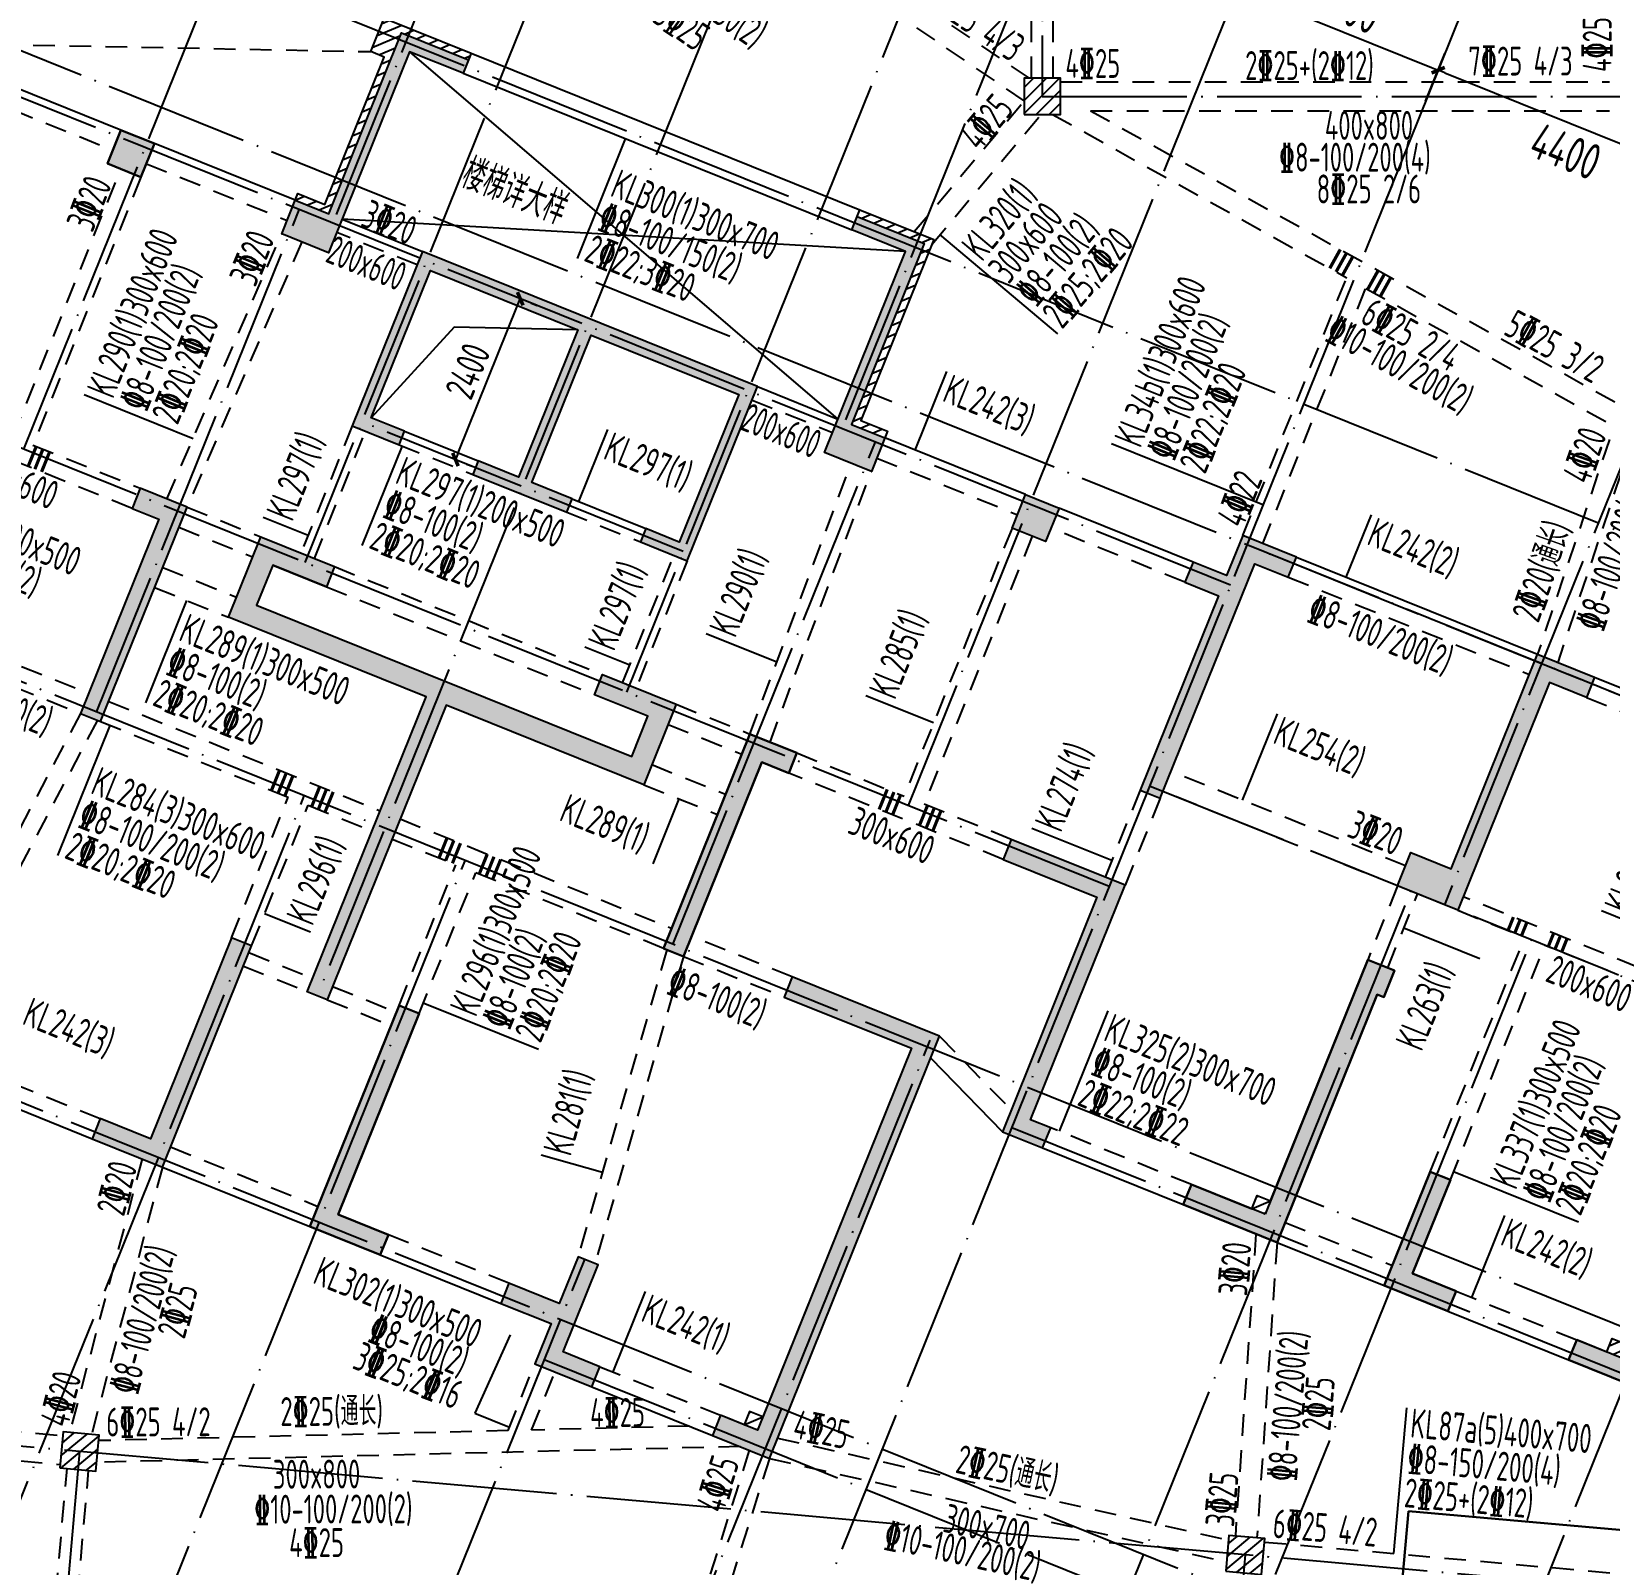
# Model space of a CAD drawing. Header units: millimetres. Extents: x 64473 to 386235, y 427387 to 703525.
# Drawn here: x 243056 to 264896, y 507170 to 528392 of the extents above; entities that cross this region are included whole.
import ezdxf

# ---------------------------------------------------------------- set-up
doc = ezdxf.new("R2010")
doc.units = ezdxf.units.MM
doc.header["$LTSCALE"] = 100
doc.header["$PDMODE"] = 35
doc.header["$PDSIZE"] = 200
doc.linetypes.add('3', pattern=[5, 3, -2])
doc.linetypes.add('DOTE', pattern=[2.42, 2, -0.2, 0.02, -0.2])
for name, color, linetype in [('B-DIM', 1, 'Continuous'), ('B-开洞', 7, 'Continuous'), ('COLU', 7, 'Continuous'), ('colu-1层', 6, 'Continuous'), ('colu-主楼', 7, 'Continuous'), ('h后浇带(新)', 1, 'Continuous'), ('h填实-1层', 254, 'Continuous'), ('h斜线-1层', 7, 'Continuous'), ('h斜线-柱', 7, 'Continuous'), ('L-AXIS', 3, 'Continuous'), ('L-dote', 253, 'DOTE'), ('L-箍筋', 1, 'Continuous'), ('wall-主楼', 2, 'Continuous'), ('垂直标注', 31, 'Continuous'), ('垂直钢筋', 27, 'Continuous'), ('梁', 4, 'Continuous'), ('梁虚线', 4, '3'), ('水平标注', 2, 'Continuous'), ('水平钢筋', 30, 'Continuous')]:
    doc.layers.add(name, color=color, linetype=linetype)
doc.styles.get("Standard").update_dxf_attribs({"font": 'tssdeng.shx', "width": 0.7, "bigfont": 'tssdchn.shx'})
doc.styles.add('TSSD_Dimension', font='Tssdeng.shx', dxfattribs={"width": 0.7, "bigfont": 'tssdchn.shx'})
doc.dimstyles.new('TSSD_100_100$0', dxfattribs={"dimtxt": 300, "dimasz": 100, "dimexe": 250, "dimexo": 250, "dimgap": 100, "dimtad": 1, "dimdec": 0, "dimzin": 0, "dimdsep": 46, "dimtxsty": 'TSSD_Dimension', "dimblk": '_tsdbk', "dimblk1": '_tsdbk', "dimblk2": '_tsdbk', "dimsah": 1, "dimcen": 0, "dimclrt": 7, "dimadec": 0, "dimazin": 0, "dimtfac": 1, "dimtdec": 0, "dimtix": 1, "dimtmove": 2, "dimatfit": 3, "dimldrblk": '_tsdbk', "dimfxl": 1, "dimtolj": 1, "dimtzin": 0, "dimarcsym": 0})
pattern_1 = [(39.931646, (-467527.32, -323147.44), (-81.517904, 97.384965), [])]
pattern_2 = [(23.04538, (-111304.37, 109875.01), (-49.71543, 116.864777), [])]

# ---------------------------------------------------------------- blocks, each defined once
blk = doc.blocks.new('_tsdbk')
blk.add_line((-1, 0), (0, 0))
at = {"const_width": 0.5}
blk.add_lwpolyline([(-0.7, -0.7), (0.7, 0.7)], dxfattribs=at)
blk = doc.blocks.new('*D6')
at = {"layer": 'B-DIM', "color": 0, "lineweight": -2}
for p, q in [((249973, 524631), (250052, 524599)), ((248960, 522559), (249782, 524600)), ((249076, 522405), (249154, 522373))]:
    blk.add_line(p, q, dxfattribs=at)
at = {"layer": 'Defpoints', "color": 0}
for p in [(249742, 524724), (249820, 524693), (248844, 522498)]:
    blk.add_point(p, dxfattribs=at)
at = {"layer": 'B-DIM', "color": 0, "lineweight": -2, "xscale": 100, "yscale": 100, "zscale": 100}
for p, rotation in [((249820, 524693), 68.04537995746223), ((248923, 522467), 248.0453799574622)]:
    blk.add_blockref('_tsdbk', p, dxfattribs=dict(at, rotation=rotation))
at = {"layer": 'B-DIM', "color": 7, "insert": (249093, 523692), "char_height": 400, "attachment_point": 5, "rotation": 68.0454, "style": 'TSSD_Dimension'}
blk.add_mtext('\\A1;2400', dxfattribs=at)
blk = doc.blocks.new('*D183')
at = {"layer": 'Defpoints', "color": 0}
for p in [(256879, 529362), (259743, 528979), (259476, 528315)]:
    blk.add_point(p, dxfattribs=at)
at = {"layer": 'L-AXIS', "color": 0, "lineweight": -2}
for p, q in [((256972, 529594), (257240, 530258)), ((257239, 529989), (259651, 529016)), ((259569, 528547), (259837, 529211))]:
    blk.add_line(p, q, dxfattribs=at)
at = {"layer": 'L-AXIS', "color": 0, "lineweight": -2, "xscale": 100, "yscale": 100, "zscale": 100}
for p, rotation in [((257146, 530026), 158.0453799635222), ((259743, 528979), 338.0453799635221)]:
    blk.add_blockref('_tsdbk', p, dxfattribs=dict(at, rotation=rotation))
at = {"layer": 'L-AXIS', "color": 7, "insert": (259210, 529572), "char_height": 500, "attachment_point": 5, "rotation": 338.0454, "style": 'TSSD_Dimension'}
blk.add_mtext('\\A1;2800', dxfattribs=at)
blk = doc.blocks.new('*D191')
at = {"layer": 'Defpoints', "color": 0}
for p in [(262258, 527194), (266607, 526212), (266339, 525549)]:
    blk.add_point(p, dxfattribs=at)
at = {"layer": 'L-AXIS', "color": 0, "lineweight": -2}
for p, q in [((262352, 527426), (262619, 528089)), ((262619, 527820), (266514, 526250)), ((266433, 525780), (266700, 526444))]:
    blk.add_line(p, q, dxfattribs=at)
at = {"layer": 'L-AXIS', "color": 0, "lineweight": -2, "xscale": 100, "yscale": 100, "zscale": 100}
for p, rotation in [((262526, 527857), 158.0453799635222), ((266607, 526212), 338.0453799635221)]:
    blk.add_blockref('_tsdbk', p, dxfattribs=dict(at, rotation=rotation))
at = {"layer": 'L-AXIS', "color": 7, "insert": (264292, 526733), "char_height": 500, "attachment_point": 5, "rotation": 338.0454, "style": 'TSSD_Dimension'}
blk.add_mtext('\\A1;4400', dxfattribs=at)
blk = doc.blocks.new('*D192')
at = {"layer": 'Defpoints', "color": 0}
for p in [(259476, 528315), (262526, 527857), (262258, 527194)]:
    blk.add_point(p, dxfattribs=at)
at = {"layer": 'L-AXIS', "color": 0, "lineweight": -2}
for p, q in [((259569, 528547), (259837, 529211)), ((259836, 528942), (262433, 527895)), ((262352, 527426), (262619, 528089))]:
    blk.add_line(p, q, dxfattribs=at)
at = {"layer": 'L-AXIS', "color": 0, "lineweight": -2, "xscale": 100, "yscale": 100, "zscale": 100}
for p, rotation in [((259743, 528979), 158.0453799635222), ((262526, 527857), 338.0453799635221)]:
    blk.add_blockref('_tsdbk', p, dxfattribs=dict(at, rotation=rotation))
at = {"layer": 'L-AXIS', "color": 7, "insert": (261265, 528743), "char_height": 500, "attachment_point": 5, "rotation": 338.0454, "style": 'TSSD_Dimension'}
blk.add_mtext('\\A1;3000', dxfattribs=at)
blk = doc.blocks.new('1')
at = {"layer": 'h后浇带(新)', "color": 6, "lineweight": 30}
for p, q in [((634068, 527003), (630771, 524573)), ((630771, 524573), (641330, 510244))]:
    blk.add_line(p, q, dxfattribs=at)
blk = doc.blocks.new('后浇带现场')
at = {"color": 1, "lineweight": 30, "rotation": 318.5460777723208}
blk.add_blockref('1', (-77006, 620463), dxfattribs=at)

msp = doc.modelspace()

# ---------------------------------------------------------------- hatches: boundary and pattern name
at = {"layer": 'h填实-1层'}
for points in [[(249030.8, 527813.9), (248288.8, 528113), (247167.2, 525330.5), (246518, 525592.2), (246704.9, 526056), (247168.7, 525869.1), (248178.1, 528373.2), (249105.6, 527999.4)], [(244293.5, 527028.1), (244757.2, 526841.1), (244570.3, 526377.4), (244106.5, 526564.3)], [(254485, 525830.9), (255412.5, 525457), (254403, 522952.8), (254866.8, 522765.9), (254679.8, 522302.2), (254030.6, 522563.9), (255152.2, 525346.3), (254410.2, 525645.4)], [(249981.3, 522147.6), (250803.8, 524188.1), (252844.3, 523365.6), (252021.8, 521325.1), (251558, 521512), (251483.2, 521326.5), (252132.5, 521064.8), (253104.5, 523476.3), (248467.1, 525345.6), (247495.1, 522934.2), (248144.3, 522672.5), (248219.1, 522858), (247755.3, 523044.9), (248577.9, 525085.4), (250618.3, 524262.8), (249795.8, 522222.4), (249239.2, 522446.7), (249164.5, 522261.2), (250463.1, 521737.8), (250537.9, 521923.3)], [(244446.5, 521791.1), (244817.6, 521641.5), (243733.4, 518951.8), (244011.6, 518839.6), (245208, 521807.6), (244558.6, 522069.3)], [(256814.5, 521980.8), (257278.2, 521793.9), (257091.3, 521330.1), (256627.5, 521517.1)], [(247248.5, 520985), (247136.3, 520706.8), (246394.3, 521005.9), (246170, 520449.4), (251363.9, 518355.7), (251588.2, 518912.2), (250846.2, 519211.3), (250958.4, 519489.5), (251978.6, 519078.3), (251530, 517965.3), (248793.9, 519068.2), (247148.9, 514987.3), (246870.6, 515099.5), (248515.6, 519180.4), (245779.6, 520283.3), (246228.2, 521396.3)], [(259987.3, 521025.2), (260451, 520838.3), (260563.2, 521116.6), (259821.2, 521415.7), (259596.9, 520859.2), (259133.2, 521046.1), (259021, 520767.9), (259484.7, 520580.9), (258400.5, 517891.2), (258678.8, 517779.1)], [(264578.3, 519174.6), (264068.2, 519380.2), (262797.1, 516226.8), (261962.3, 516563.3), (262149.3, 517027), (262705.7, 516802.7), (263902.1, 519770.6), (264690.5, 519452.8)], [(252080.7, 515586.9), (253164.9, 518276.6), (253536, 518127), (253648.2, 518405.3), (252998.8, 518667), (251802.4, 515699.1)], [(257162.4, 513215), (256884.2, 513327.2), (258192.7, 516573.4), (256616, 517208.9), (256503.8, 516930.7), (257802.3, 516407.3), (256493.8, 513161.1), (257050.3, 512936.8)], [(245823.4, 515845.1), (244701.8, 513062.6), (244006.2, 513343), (243894, 513064.8), (244867.9, 512672.2), (246101.7, 515732.9)], [(260130.4, 512018.6), (259110.1, 512429.9), (258998, 512151.6), (260296.4, 511628.2), (261679.8, 515059.9), (261772.5, 515022.5), (261922.1, 515393.5), (261551.1, 515543)], [(252480.8, 508956.5), (253269.1, 508638.7), (255624.5, 514481.8), (253584.1, 515304.4), (253471.9, 515026.1), (255234.1, 514315.8), (253103, 509029.1), (252592.9, 509234.8)], [(248142.1, 514910.4), (246908.3, 511849.7), (247882.2, 511457.1), (247994.4, 511735.4), (247298.7, 512015.8), (248420.4, 514798.2)], [(266466.7, 513561.5), (265046, 510037.1), (264443.1, 510280.1), (264331, 510001.9), (265212.1, 509646.7), (266745, 513449.4)], [(262416, 512606.7), (261780.4, 511030), (262661.5, 510674.8), (262773.7, 510953.1), (262170.8, 511196.1), (262694.2, 512494.6)], [(249663.8, 511062.4), (249551.7, 510784.2), (250247.3, 510503.8), (250023.1, 509947.7), (250811.5, 509629.9), (250923.6, 509908.1), (250413.5, 510113.8), (250899.4, 511319.1), (250621.1, 511431.2), (250359.4, 510782)]]:
    msp.add_hatch(color=256, dxfattribs=at).paths.add_polyline_path(points)
at = {"layer": 'h斜线-1层'}
h = msp.add_hatch(dxfattribs=at)
h.set_pattern_fill('ANSI31', color=256, scale=40, angle=-21.95462, style=0)
h.set_pattern_definition(pattern_2)
h.paths.add_polyline_path([(248178.1, 528373.2), (249105.6, 527999.4), (249143, 528092.1), (247937.3, 528578.2), (247750.3, 528114.4), (247935.8, 528039.6), (247113.3, 525999.2), (246742.3, 526148.7), (246704.9, 526056), (247168.7, 525869.1)])
h = msp.add_hatch(dxfattribs=at)
h.set_pattern_fill('ANSI31', color=256, scale=40, angle=-21.95462, style=0)
h.set_pattern_definition(pattern_2)
h.paths.add_polyline_path([(255542.6, 525512.4), (254522.4, 525923.7), (254485, 525830.9), (255412.5, 525457), (254403, 522952.8), (254866.8, 522765.9), (254904.1, 522858.7), (254533.1, 523008.2)])
h = msp.add_hatch(dxfattribs=at)
h.set_pattern_fill('ANSI31', color=256, scale=40, angle=-21.95462, style=0)
h.set_pattern_definition(pattern_2)
h.paths.add_polyline_path([(260205.1, 512204.1), (260019.6, 512278.9), (259944.9, 512093.4), (260130.4, 512018.6)])
h = msp.add_hatch(dxfattribs=at)
h.set_pattern_fill('ANSI31', color=256, scale=40, angle=-21.95462, style=0)
h.set_pattern_definition(pattern_2)
h.paths.add_polyline_path([(265120.8, 510222.6), (264935.3, 510297.4), (264860.5, 510111.9), (265046, 510037.1)])
h = msp.add_hatch(dxfattribs=at)
h.set_pattern_fill('ANSI31', color=256, scale=40, angle=-21.95462, style=0)
h.set_pattern_definition(pattern_2)
h.paths.add_polyline_path([(253177.8, 509214.6), (252992.3, 509289.4), (252917.6, 509103.9), (253103, 509029.1)])
at = {"layer": 'h斜线-柱'}
h = msp.add_hatch(dxfattribs=at)
h.set_pattern_fill('ANSI31', color=256, scale=40, style=0)
h.set_pattern_definition([(45, (-467527.32, -323147.44), (-89.802561, 89.802561), [])])
h.paths.add_polyline_path([(256796.5, 527244.7), (257296.5, 527244.7), (257296.5, 527744.7), (256796.5, 527744.7)])
h = msp.add_hatch(dxfattribs=at)
h.set_pattern_fill('ANSI31', color=256, scale=40, angle=-5.06835, style=0)
h.set_pattern_definition(pattern_1)
h.paths.add_polyline_path([(243447.7, 508506.3), (243945.7, 508462.1), (243989.9, 508960.2), (243491.9, 509004.3)])
h = msp.add_hatch(dxfattribs=at)
h.set_pattern_fill('ANSI31', color=256, scale=40, angle=-5.06835, style=0)
h.set_pattern_definition(pattern_1)
h.paths.add_polyline_path([(259584.4, 507075.1), (260082.4, 507031), (260126.6, 507529), (259628.5, 507573.2)])

# ---------------------------------------------------------------- linework, layer by layer
at = {"layer": 'B-开洞'}
for p, q in [((248288.8, 528113, 0), (254217.5, 523027.6)), ((255152.2, 525346.3, 0), (247354.2, 525794.3))]:
    msp.add_line(p, q, dxfattribs=at)
msp.add_lwpolyline([(250618.3, 524262.8), (248907.3, 524300), (247755.3, 523044.9)], dxfattribs=at)
at = {"layer": 'COLU'}
for points in [[(256796.5, 527244.7), (257296.5, 527244.7), (257296.5, 527744.7), (256796.5, 527744.7)], [(243447.7, 508506.3), (243945.7, 508462.1), (243989.9, 508960.2), (243491.9, 509004.3)], [(259584.4, 507075.1), (260082.4, 507031), (260126.6, 507529), (259628.5, 507573.2)]]:
    msp.add_lwpolyline(points, close=True, dxfattribs=at)
at = {"layer": 'colu-1层'}
for points in [[(249030.8, 527813.9), (248288.8, 528113), (247167.2, 525330.5), (246518, 525592.2), (246704.9, 526056), (247168.7, 525869.1), (248178.1, 528373.2), (249105.6, 527999.4)], [(244293.5, 527028.1), (244757.2, 526841.1), (244570.3, 526377.4), (244106.5, 526564.3)], [(254485, 525830.9), (255412.5, 525457), (254403, 522952.8), (254866.8, 522765.9), (254679.8, 522302.2), (254030.6, 522563.9), (255152.2, 525346.3), (254410.2, 525645.4)], [(249981.3, 522147.6), (250803.8, 524188.1), (252844.3, 523365.6), (252021.8, 521325.1), (251558, 521512), (251483.2, 521326.5), (252132.5, 521064.8), (253104.5, 523476.3), (248467.1, 525345.6), (247495.1, 522934.2), (248144.3, 522672.5), (248219.1, 522858), (247755.3, 523044.9), (248577.9, 525085.4), (250618.3, 524262.8), (249795.8, 522222.4), (249239.2, 522446.7), (249164.5, 522261.2), (250463.1, 521737.8), (250537.9, 521923.3)], [(244446.5, 521791.1), (244817.6, 521641.5), (243733.4, 518951.8), (244011.6, 518839.6), (245208, 521807.6), (244558.6, 522069.3)], [(256814.5, 521980.8), (257278.2, 521793.9), (257091.3, 521330.1), (256627.5, 521517.1)], [(247248.5, 520985), (247136.3, 520706.8), (246394.3, 521005.9), (246170, 520449.4), (251363.9, 518355.7), (251588.2, 518912.2), (250846.2, 519211.3), (250958.4, 519489.5), (251978.6, 519078.3), (251530, 517965.3), (248793.9, 519068.2), (247148.9, 514987.3), (246870.6, 515099.5), (248515.6, 519180.4), (245779.6, 520283.3), (246228.2, 521396.3)], [(259987.3, 521025.2), (260451, 520838.3), (260563.2, 521116.6), (259821.2, 521415.7), (259596.9, 520859.2), (259133.2, 521046.1), (259021, 520767.9), (259484.7, 520580.9), (258400.5, 517891.2), (258678.8, 517779.1)], [(264578.3, 519174.6), (264068.2, 519380.2), (262797.1, 516226.8), (261962.3, 516563.3), (262149.3, 517027), (262705.7, 516802.7), (263902.1, 519770.6), (264690.5, 519452.8)], [(252080.7, 515586.9), (253164.9, 518276.6), (253536, 518127), (253648.2, 518405.3), (252998.8, 518667), (251802.4, 515699.1)], [(257162.4, 513215), (256884.2, 513327.2), (258192.7, 516573.4), (256616, 517208.9), (256503.8, 516930.7), (257802.3, 516407.3), (256493.8, 513161.1), (257050.3, 512936.8)], [(245823.4, 515845.1), (244701.8, 513062.6), (244006.2, 513343), (243894, 513064.8), (244867.9, 512672.2), (246101.7, 515732.9)], [(260130.4, 512018.6), (259110.1, 512429.9), (258998, 512151.6), (260296.4, 511628.2), (261679.8, 515059.9), (261772.5, 515022.5), (261922.1, 515393.5), (261551.1, 515543)], [(252480.8, 508956.5), (253269.1, 508638.7), (255624.5, 514481.8), (253584.1, 515304.4), (253471.9, 515026.1), (255234.1, 514315.8), (253103, 509029.1), (252592.9, 509234.8)], [(248142.1, 514910.4), (246908.3, 511849.7), (247882.2, 511457.1), (247994.4, 511735.4), (247298.7, 512015.8), (248420.4, 514798.2)], [(266466.7, 513561.5), (265046, 510037.1), (264443.1, 510280.1), (264331, 510001.9), (265212.1, 509646.7), (266745, 513449.4)], [(262416, 512606.7), (261780.4, 511030), (262661.5, 510674.8), (262773.7, 510953.1), (262170.8, 511196.1), (262694.2, 512494.6)], [(249663.8, 511062.4), (249551.7, 510784.2), (250247.3, 510503.8), (250023.1, 509947.7), (250811.5, 509629.9), (250923.6, 509908.1), (250413.5, 510113.8), (250899.4, 511319.1), (250621.1, 511431.2), (250359.4, 510782)]]:
    msp.add_lwpolyline(points, close=True, dxfattribs=at)
at = {"layer": 'colu-主楼'}
for points in [[(244757.2, 526841.1), (244293.5, 527028.1), (244106.5, 526564.3), (244570.3, 526377.4)], [(256814.5, 521980.8), (257278.2, 521793.8), (257091.3, 521330.1), (256627.5, 521517)]]:
    msp.add_lwpolyline(points, close=True, dxfattribs=at)
at = {"layer": 'L-AXIS'}
for p, q in [((260076.2, 529804.8), (259475.7, 528315.3)), ((262858.6, 528683.2), (262258.2, 527193.6))]:
    msp.add_line(p, q, dxfattribs=at)
at = {"layer": 'L-dote', "ltscale": 10}
for p, q in [((257046.5, 649336), (257046.5, 527494.7)), ((273734.4, 517963.6), (232142.3, 534729.5)), ((247233, 533250.4), (242944.7, 522612.1)), ((259652.3, 520729), (231132.9, 532225.3)), ((249829.9, 532203.5), (247224, 525738.9)), ((251128.4, 531680.1), (246840.1, 521041.8)), ((253354.4, 530782.8), (247084.5, 515228.9)), ((255580.3, 529885.5), (251292, 519247.2)), ((272920.3, 516027.5), (239750.3, 529398.5)), ((256878.8, 529362.1), (254272.9, 522897.5)), ((259475.7, 528315.3), (255187.4, 517677)), ((257969.8, 516555.4), (229450.5, 528051.7)), ((257046.5, 527494.7), (267497.7, 527494.7)), ((262258.2, 527193.6), (252275.4, 502428.8)), ((243956.2, 518969.8), (246760.3, 525925.9)), ((266339.1, 525548.6), (262611.6, 516301.6)), ((252077.1, 521195), (247625.2, 522989.5)), ((251932.6, 515754.4), (254736.6, 522710.6)), ((266739.9, 518518.9), (259876.6, 521285.5)), ((269920.9, 508503.3), (240431.8, 520390.5)), ((271603.3, 512676.9), (258530.7, 517946.6)), ((242258.6, 506466.6), (246831.4, 517810.7)), ((244484.5, 505569.4), (249057.4, 516913.5)), ((255892.5, 500970.7), (262147.8, 516488.5)), ((260808.2, 498989.2), (267624.3, 515898.2)), ((257562, 500297.8), (263817.3, 515815.5)), ((250884.1, 502989.6), (255494.4, 514426.5)), ((267902, 503494.9), (241473.6, 514148.3)), ((269696.6, 507946.8), (256623.9, 513216.4)), ((300944.2, 503657.9), (197400.6, 512841.2)), ((247823.5, 504223.4), (250713.9, 511393.9)), ((267677.7, 502938.4), (250153.1, 510002.6)), ((243718.8, 508733.2), (241935.9, 488630.7)), ((259855.5, 507302.1), (258072.6, 487199.5))]:
    msp.add_line(p, q, dxfattribs=at)
at = {"layer": 'L-箍筋', "const_width": 44.9}
for points in [[(261170.8, 525375.6), (261025.2, 525113.4)], [(261258.3, 525327.1), (261112.6, 525064.8)], [(261345.7, 525278.5), (261200, 525016.3)], [(261695.4, 525084.3), (261549.7, 524822.1)], [(261782.8, 525035.8), (261637.1, 524773.5)], [(261870.2, 524987.2), (261724.5, 524724.9)], [(243120.7, 522649), (243008.5, 522370.7)], [(243213.4, 522611.6), (243101.3, 522333.3)], [(243306.2, 522574.2), (243194, 522295.9)], [(246488.7, 518164.5), (246376.5, 517886.3)], [(246581.4, 518127.2), (246469.3, 517848.9)], [(246674.2, 518089.8), (246562, 517811.5)], [(247045.2, 517940.2), (246933, 517662)], [(247137.9, 517902.8), (247025.8, 517624.6)], [(247230.7, 517865.5), (247118.5, 517587.2)], [(254900.2, 517900.6), (254788, 517622.3)], [(254992.9, 517863.2), (254880.8, 517585)], [(255085.7, 517825.8), (254973.5, 517547.6)], [(255456.7, 517676.3), (255344.5, 517398)], [(255549.4, 517638.9), (255437.2, 517360.6)], [(255642.2, 517601.5), (255530, 517323.2)], [(248807.5, 517229.8), (248695.4, 516951.6)], [(248900.3, 517192.4), (248788.1, 516914.2)], [(248993, 517155), (248880.9, 516876.8)], [(249364, 517005.5), (249251.9, 516727.2)], [(249456.8, 516968.1), (249344.6, 516689.9)], [(249549.5, 516930.7), (249437.4, 516652.5)], [(263567.4, 516131.9), (263492.7, 515946.4)], [(263660.2, 516094.5), (263585.4, 515909)], [(263752.9, 516057.1), (263678.2, 515871.6)], [(264123.9, 515907.5), (264049.2, 515722)], [(264216.7, 515870.2), (264141.9, 515684.7)], [(264309.4, 515832.8), (264234.7, 515647.3)]]:
    msp.add_lwpolyline(points, dxfattribs=at)
at = {"layer": 'wall-主楼'}
msp.add_line((246394.3, 521005.9, 0), (247136.3, 520706.8, 0), dxfattribs=at)
at = {"layer": 'wall-主楼', "elevation": 0}
for points in [[(249143, 528092.1), (249030.8, 527813.9), (248288.8, 528113), (247167.2, 525330.5), (246518, 525592.2), (246742.3, 526148.7), (247113.3, 525999.2), (247935.8, 528039.6), (247750.3, 528114.4), (247937.3, 528578.2)], [(254522.4, 525923.7), (255542.6, 525512.4), (254533.1, 523008.2), (254904.1, 522858.7), (254679.8, 522302.2), (254030.6, 522563.9), (255152.2, 525346.3), (254410.2, 525645.4)], [(251558, 521512), (251483.2, 521326.5), (252132.5, 521064.8), (253104.5, 523476.3), (248467.1, 525345.6), (247495.1, 522934.2), (248144.3, 522672.5), (248219.1, 522858), (247755.3, 523044.9), (248577.9, 525085.4), (250618.3, 524262.8), (249795.8, 522222.4), (249239.3, 522446.7), (249164.5, 522261.2), (250463, 521737.8), (250537.8, 521923.3), (249981.3, 522147.6), (250803.8, 524188.1), (252844.3, 523365.6), (252021.8, 521325.1)], [(245208, 521807.6), (244558.8, 522069.3), (244446.6, 521791), (244817.6, 521641.5), (243733.4, 518951.8), (244011.6, 518839.6)], [(247248.5, 520985), (247136.3, 520706.8), (246394.3, 521005.9), (246170, 520449.4), (251363.9, 518355.7), (251588.2, 518912.2), (250846.2, 519211.3), (250958.4, 519489.5), (251978.6, 519078.3), (251530, 517965.3), (248793.9, 519068.2), (247148.9, 514987.3), (246870.6, 515099.5), (248515.6, 519180.4), (245779.6, 520283.3), (246228.2, 521396.3)], [(259484.7, 520580.9), (258400.5, 517891.2), (258678.8, 517779.1), (259987.3, 521025.2), (260451, 520838.3), (260563.2, 521116.6), (259821.2, 521415.7), (259596.9, 520859.2), (259133.2, 521046.1), (259021, 520767.9)], [(252998.8, 518667), (253648.1, 518405.3), (253535.9, 518127.1), (253164.9, 518276.6), (252080.7, 515586.9), (251802.4, 515699.1)], [(256493.8, 513161.1), (257050.3, 512936.8), (257162.4, 513215), (256884.2, 513327.2), (258192.7, 516573.3), (256616, 517208.9), (256503.8, 516930.7), (257802.3, 516407.3)], [(266900.3, 515974.4), (267012.4, 516252.6), (267754.4, 515953.5), (265212.1, 509646.7), (264331, 510001.9), (264443.1, 510280.1), (264860.5, 510111.9), (264935.3, 510297.4), (265120.8, 510222.6), (267364, 515787.5)], [(249551.7, 510784.2), (250247.3, 510503.8), (250022.9, 509947.3), (250811.3, 509629.5), (250923.5, 509907.7), (250413.4, 510113.4), (250899.4, 511319.1), (250621.1, 511431.2), (250359.4, 510782), (249663.8, 511062.4)]]:
    msp.add_lwpolyline(points, close=True, dxfattribs=at)
at = {"layer": 'wall-主楼'}
for points in [[(264578.3, 519174.6), (264068.2, 519380.2), (262797.1, 516226.8), (261962.3, 516563.3), (262149.3, 517027), (262705.7, 516802.7), (263902.1, 519770.6), (264690.5, 519452.8)], [(245823.4, 515845.1), (244701.8, 513062.6), (244006.2, 513343), (243894, 513064.8), (244867.9, 512672.2), (246101.7, 515732.9)], [(253584.1, 515304.4), (253471.9, 515026.1), (255234.1, 514315.8), (253177.8, 509214.6), (252992.3, 509289.4), (252917.6, 509103.9), (252592.9, 509234.8), (252480.8, 508956.5), (253269.1, 508638.7), (255624.5, 514481.8)], [(248420.4, 514798.2), (247298.7, 512015.8), (247994.4, 511735.4), (247882.2, 511457.1), (246908.3, 511849.7), (248142.1, 514910.4)], [(262416, 512606.7), (262694.2, 512494.6), (262170.8, 511196.1), (262773.7, 510953.1), (262661.5, 510674.8), (261780.4, 511030)]]:
    msp.add_lwpolyline(points, close=True, dxfattribs=at)
at = {"layer": 'wall-主楼', "elevation": 0}
msp.add_lwpolyline([(261922.1, 515393.5), (261772.5, 515022.5), (261679.8, 515059.9), (260296.4, 511628.2), (258998, 512151.6), (259110.1, 512429.9), (259944.9, 512093.4), (260019.6, 512278.9), (260205.1, 512204.1), (261551.1, 515543), (261922.1, 515393.5)], dxfattribs=at)
at = {"layer": '垂直标注'}
for p, q in [((257259.6, 524207.8), (255629.9, 525581.3)), ((243782.7, 523369), (245294.8, 522759.5)), ((258003.3, 522688.2), (260101.1, 521842.6)), ((246263.7, 521668.9), (246884.2, 521418.8)), ((252394.6, 520059.6), (253372.5, 519665.4)), ((250715.6, 519874.4), (251336.1, 519624.2)), ((254605.2, 519202.2), (255542.2, 518824.5)), ((256901.1, 517365.6), (258008.7, 516919.2)), ((246915.2, 515921.7), (246280.8, 516177.4)), ((264786.1, 516222.3), (265485, 515940.6)), ((263104, 515554.8), (262050.5, 515979.5)), ((250071.4, 514300.2), (248478.5, 514942.4)), ((250109.6, 512839.1), (250958.9, 512601.8)), ((264466.6, 511907.1), (262738.3, 512603.8)), ((249680.8, 510347.5), (249192.8, 509263.6)), ((249192.8, 509263.6), (249669.8, 509071.3))]:
    msp.add_line(p, q, dxfattribs=at)
at = {"layer": '梁'}
for p, q in [((249143, 528092.1), (254522.4, 525923.7)), ((244293.5, 527028), (242438.5, 527775.8)), ((249030.8, 527813.9), (254410.2, 525645.4)), ((246704.9, 526056, 0), (244757.2, 526841.1, 0)), ((247354.2, 525794.3), (248467.1, 525345.6)), ((253104.5, 523476.3), (254217.5, 523027.6)), ((248219.1, 522858), (249239.3, 522446.7)), ((256814.5, 521980.7), (254867.8, 522765.5)), ((250537.8, 521923.3), (251558, 521512)), ((259133.2, 521046.1), (257278.3, 521793.8)), ((260563.2, 521116.6), (263902.1, 519770.6)), ((264690.5, 519452.8), (266081.7, 518892)), ((255502.7, 514179.5, 0), (256493.8, 513161.1, 0)), ((242224.6, 513737.8), (243894, 513064.8)), ((257050.3, 512936.8), (258998, 512151.6)), ((244867.9, 512672.2), (246908.3, 511849.7)), ((260296.4, 511628.2), (261780.4, 511030)), ((247882.2, 511457.1), (249551.7, 510784.2)), ((262661.5, 510674.8), (264331, 510001.9)), ((250811.3, 509629.5), (252480.8, 508956.5))]:
    msp.add_line(p, q, dxfattribs=at)
at = {"layer": '梁虚线'}
for p, q in [((256796.5, 527430.8), (249001.4, 532744.7)), ((256868.7, 527744.7), (249462.7, 532793.4)), ((256896.5, 527744.7), (256896.5, 532744.7)), ((257196.5, 527744.7), (257196.5, 532744.7)), ((242079.7, 528223, 0), (247750.3, 528114.4, 0)), ((257296.5, 527694.7), (264896.5, 527694.7)), ((242326.4, 527497.6, 0), (244181.3, 526749.8)), ((255271.6, 525621.7), (256796.5, 527430.8)), ((255515.8, 525445.9), (257031.9, 527244.7)), ((257187.7, 527244.7), (261259.4, 524983.3)), ((257715.5, 527294.7), (265005.3, 523246)), ((257715.5, 527294.7), (264896.5, 527294.7)), ((242796.6, 522779.6), (244292.1, 526489.7)), ((244570.3, 526377.4), (243074.8, 522667.5)), ((244645.8, 526562.6), (246592.8, 525777.7)), ((244929.7, 521919.8, 0), (246518, 525592.2, 0)), ((248392.4, 525160.1, 0), (247279.4, 525608.8)), ((246796.3, 525480), (245208, 521807.6, 0)), ((259821.2, 521415.7), (261259.4, 524983.3)), ((260099.5, 521303.5), (261523.7, 524836.5)), ((261523.7, 524836.5), (264896.5, 522963.3)), ((253029.8, 523290.8), (254142.7, 522842.1)), ((244446.5, 521791.1), (241478.7, 522987.4)), ((247495.1, 522934.2), (246784.7, 521172)), ((243074.8, 522667.5), (244558.8, 522069.3)), ((246970.2, 521097.2), (247680.6, 522859.4)), ((248144.3, 522672.5), (249164.5, 522261.2)), ((264896.5, 522746), (263902.1, 519770.6)), ((265212.8, 522746), (264180.9, 519658.2)), ((254754.6, 522487.7), (256702.3, 521702.5)), ((252998.8, 518667), (254401.5, 522414.4)), ((253277.2, 518554.8), (254679.8, 522302.2)), ((245208, 521807.6, 0), (246228.2, 521396.3, 0)), ((250463.1, 521737.8), (251483.2, 521326.5, 0)), ((245095.8, 521529.3), (246116.1, 521118)), ((256627.5, 521517), (255132, 517807.1)), ((256905.8, 521404.9), (255410.3, 517695)), ((259021, 520767.9, 0), (257166, 521515.6)), ((251236.6, 519377.4), (251947, 521139.6)), ((244871.5, 520972.8), (245891.7, 520561.6)), ((247248.5, 520985), (250958.4, 519489.6)), ((252132.5, 521064.8), (251422.1, 519302.6, 0)), ((244759.4, 520694.6), (245779.6, 520283.3)), ((247136.3, 520706.8, 0), (250846.2, 519211.3, 0)), ((260451, 520838.3, 0), (263790, 519492.4)), ((242454.2, 519790.9), (243845.5, 519230)), ((242342, 519512.6), (243733.4, 518951.8)), ((264578.3, 519174.6), (265969.6, 518613.8)), ((243733.4, 518951.8), (241669.6, 515039.7)), ((244123.8, 519117.9), (247880.1, 517603.7)), ((251978.6, 519078.3), (252998.8, 518667)), ((243966.6, 518857.7, 0), (241902.8, 514945.6, 0)), ((244011.6, 518839.6), (246608.6, 517792.8)), ((251866.4, 518800), (252886.7, 518388.8)), ((253648.1, 518405.3), (255132, 517807.1)), ((251642.1, 518243.6), (252662.3, 517832.3)), ((256503.8, 516930.7, 0), (253536, 518127)), ((262074.5, 516841.5), (258828.3, 518150.1)), ((251530, 517965.3), (252550.2, 517554.1)), ((258400.5, 517891.2), (257914.5, 516685.5)), ((261962.3, 516563.3), (258716.1, 517871.8)), ((245823.4, 515845.1), (246608.6, 517792.8)), ((246101.7, 515732.9), (246886.8, 517680.6)), ((246886.8, 517680.6), (247767.9, 517325.4)), ((256616, 517208.9, 0), (255410.3, 517695)), ((258678.8, 517779.1, 0), (258192.7, 516573.3, 0)), ((248158.3, 517491.5), (251914.6, 515977.3)), ((248046.1, 517213.3), (248927.3, 516858.1)), ((248046.1, 517213.3), (248096.5, 517193)), ((248142.1, 514910.4), (248927.3, 516858.1)), ((248420.4, 514798.2), (249205.5, 516745.9)), ((251802.4, 515699.1), (249205.5, 516745.9)), ((261962.3, 516563.3), (261551.1, 515543)), ((261829.3, 515430.9, 0), (262240.6, 516451.1)), ((265283.3, 515440.2), (262871.8, 516412.3)), ((262797.1, 516226.8), (263724.5, 515852.9)), ((251847.4, 515681), (250621.1, 511431.2)), ((253584.1, 515304.4), (252192.8, 515865.2, 0)), ((262416, 512606.7), (263724.5, 515852.9)), ((262694.2, 512494.6), (264002.8, 515740.7)), ((266878, 514581.7), (264002.8, 515740.7)), ((245989.5, 515454.7), (246870.6, 515099.5)), ((246064.3, 515640.2), (246945.4, 515285)), ((252080.7, 515586.9), (250854.4, 511337.2)), ((252080.7, 515586.9), (253471.9, 515026.1)), ((247223.6, 515172.8), (248104.7, 514817.6)), ((247148.9, 514987.3), (248030, 514632.1)), ((255624.5, 514481.8), (256615.6, 513463.4)), ((242336.7, 514016), (244006.2, 513343)), ((259110.1, 512429.9, 0), (257162.4, 513215, 0)), ((244980, 512950.5), (247020.5, 512127.9)), ((244587.5, 512785.3), (243582.5, 508996.1)), ((244867.9, 512672.2), (243885.9, 508969.6)), ((249663.8, 511062.4), (247994.3, 511735.4)), ((260003.7, 511744.6), (259718.5, 507565.3)), ((260408.6, 511906.4, 0), (261892.6, 511308.3)), ((260296.4, 511628.2), (260017.5, 507539.1)), ((262773.7, 510953.1), (264443.1, 510280.1)), ((249650.6, 509023.5), (250022.9, 509947.3)), ((249977.3, 509031.6), (250301.2, 509835.1)), ((250923.6, 509908.1), (252592.9, 509234.8)), ((235931.9, 509223.1), (243452.4, 508556.1)), ((239625.8, 509297), (243487.2, 508954.6)), ((249650.6, 509023.5), (243983, 508884.2)), ((252161.4, 509085.2), (249977.3, 509031.6)), ((253382.8, 508920.6), (259621.9, 507507.5)), ((252863.1, 508802.4), (243956.7, 508583.5)), ((252990, 508751.2), (251196.5, 503050.2)), ((243127.7, 503765.9), (243547.3, 508497.3)), ((243426.5, 503739.7), (243846.2, 508471.1)), ((253269.1, 508638.7), (251502.6, 503023.5)), ((253269.1, 508638.7), (259595.5, 507205.9)), ((260121.4, 507480.5), (267520, 506823.1))]:
    msp.add_line(p, q, dxfattribs=at)
at = {"layer": '水平标注'}
for p, q in [((250611.1, 525252.3), (251278.5, 526907.8)), ((255721, 523684.1), (255283.2, 522598)), ((251026.4, 522884.6), (250624.8, 521888.2)), ((247633.7, 521276.8), (248189, 522654.4)), ((261596.6, 521701.1), (261249.4, 520839.9)), ((244637.5, 519100.8), (245207.2, 520514.1)), ((260295.6, 518947.5), (259814, 517752.7)), ((243419.7, 516984.4), (244145.7, 518785.6)), ((251659.4, 516869.9), (252021.1, 517767.3)), ((257951.4, 514834.3), (257279.6, 513167.8)), ((263443.2, 512003.4), (262985.4, 510867.7)), ((251547.5, 510948.9), (251099.4, 509837.2)), ((262085.6, 509337.5), (261906.9, 507321.8))]:
    msp.add_line(p, q, dxfattribs=at)

# ---------------------------------------------------------------- block references
at = {"color": 3, "lineweight": 30}
msp.add_blockref('后浇带现场', (-480910.3, -88135.4), dxfattribs=at)

# ---------------------------------------------------------------- texts
at = {"layer": 'B-开洞', "width": 0.7}
msp.add_text('楼梯详大样', height=450, rotation=338.04538, dxfattribs=at).set_placement((248971.6, 526249.9, 0))
at = {"layer": '垂直标注', "width": 0.65}
for s, height, rotation, p in [('KL320(1)', 403, 49.87323, (256211.6, 525194.1)), ('300x600', 402, 49.87323, (256581.4, 524882.4)), ('%%1328-100(2)', 402, 49.87323, (256951.1, 524570.7)), ('KL290(1)300x600', 403, 68.04539, (244184.6, 523293.5)), ('2%%13325;2%%13320', 401, 49.87323, (257320.9, 524259.1)), ('%%1328-100/200(2)', 402, 68.04539, (244630.9, 523113.6)), ('KL34b(1)300x600', 403, 68.04536, (258406.2, 522612.5)), ('2%%13320;2%%13320', 401, 68.04539, (245077.2, 522933.7)), ('%%1328-100/200(2)', 402, 68.04536, (258853.7, 522432.1)), ('2%%13322;2%%13320', 401, 68.04536, (259301.1, 522251.8)), ('KL297(1)', 403, 68.04536, (246667.6, 521593)), ('KL290(1)', 403, 68.04532, (252798.5, 519983.7)), ('KL297(1)', 403, 68.04536, (251119.5, 519798.4)), ('KL285(1)', 403, 68.04541, (255009.1, 519126.3)), ('KL274(1)', 403, 68.04552, (257305, 517289.7)), ('KL244(1)', 403, 68.04523, (265190, 516146.4)), ('KL296(1)', 403, 68.04548, (246945.3, 515996.4)), ('KL296(1)300x500', 403, 68.0453, (249208.8, 514734.4)), ('%%1328-100(2)', 402, 68.0453, (249655.1, 514554.5)), ('2%%13220;2%%13320', 401, 68.0453, (250101.4, 514374.6)), ('KL263(1)', 403, 68.04533, (262298.5, 514258.4)), ('KL337(1)300x500', 403, 68.04538, (263604, 512341.3)), ('%%1328-100/200(2)', 402, 68.04538, (264050.3, 512161.4)), ('KL281(1)', 403, 74.38552, (250519.5, 512808.3)), ('2%%13320;2%%13320', 401, 68.04538, (264496.6, 511981.5)), ('KL302(1)300x500', 403, 338.04539, (246929.8, 511069.5)), ('%%1328-100(2)', 403, 338.04539, (247688.9, 510282.8)), ('3%%13325;2%%13316', 403, 338.04539, (247479.5, 509889.4))]:
    msp.add_text(s, height=height, rotation=rotation, dxfattribs=at).set_placement(p)
at = {"layer": '垂直钢筋', "color": 0, "width": 0.65}
for s, rotation, p in [('4%%13325', 90, (264926.4, 527833.2)), ('4%%13325', 49.87323, (256181.8, 526722.3)), ('3%%13320', 68.04545, (243899.6, 525597.1)), ('3%%13320', 68.04539, (246153.4, 524841.9)), ('4%%13320', 70.48873, (264615.8, 522109.3)), ('4%%13322', 68.04536, (259822.7, 521502.3)), ('%%1328-100/200(2)', 70.48873, (264794.2, 520064.4)), ('2%%13320(通长)', 70.48873, (263913.4, 520192.6)), ('2%%13320', 74.95545, (244333.8, 511975.7)), ('%%1328-100/200(2)', 74.95545, (244509.1, 509501.6)), ('3%%13320', 84.93156, (259878.6, 510878.6)), ('2%%13325', 74.95545, (245173.1, 510277)), ('%%1328-100/200(2)', 84.93156, (260550.6, 508309.6)), ('4%%13320', 74.95545, (243557.7, 509051.3)), ('2%%13325', 84.93156, (261034.1, 509010.7))]:
    msp.add_text(s, height=400, rotation=rotation, dxfattribs=at).set_placement(p)
at = {"layer": '垂直钢筋', "color": 1, "width": 0.65}
for s, rotation, p in [('4%%13325', 72.4587, (252630.9, 507865.5)), ('3%%13325', 84.93156, (259699.7, 507682.4))]:
    msp.add_text(s, height=400, rotation=rotation, dxfattribs=at).set_placement(p)
at = {"layer": '水平标注', "width": 0.65}
for s, height, rotation, p in [('%%13210-100/150(2)', 402, 324.86022, (251267.6, 529383.9)), ('2%%13212;5%%13325', 401, 324.86022, (250989.3, 528988.4)), ('KL300(1)300x700', 403, 338.04538, (251047.5, 526119.3)), ('%%1328-100/150(2)', 402, 338.04538, (250866.7, 525670.7)), ('2%%13322;3%%13320', 401, 338.04538, (250685.9, 525222.2)), ('KL242(3)', 403, 338.04542, (255645, 523280.2)), ('KL297(1)', 403, 338.04521, (250950.5, 522480.6)), ('KL297(1)200x500', 403, 338.04512, (248070.1, 522143.8)), ('KL279(5)300x500', 403, 338.04552, (241317.4, 521782.1)), ('%%1328-100(2)', 402, 338.04512, (247889.3, 521695.2)), ('%%1328-100/200(2)', 402, 338.04552, (241136.6, 521333.6)), ('2%%13320;2%%13320', 401, 338.04512, (247708.5, 521246.7)), ('KL242(2)', 403, 338.04542, (261520.7, 521297.2)), ('KL289(1)300x500', 403, 338.0453, (245073.9, 519967.7)), ('%%1328-100(2)', 402, 338.0453, (244893.1, 519519.2)), ('2%%13320;2%%13320', 401, 338.0453, (244712.2, 519070.7)), ('KL254(2)', 401, 338.04543, (260220.1, 518545.6)), ('KL284(3)300x600', 403, 338.04563, (243854.9, 517849.2)), ('%%1328-100/200(2)', 402, 338.04563, (243674.6, 517401.7)), ('KL289(1)', 403, 338.0453, (250341.7, 517474.8, 0)), ('2%%13320;2%%13320', 401, 338.04563, (243494.2, 516954.3)), ('KL242(3)', 403, 338.0452, (242908.5, 514655.6)), ('KL325(2)300x700', 403, 338.04534, (257875.5, 514430.4)), ('%%1328-100(2)', 402, 338.04534, (257694.7, 513981.9)), ('2%%13322;2%%13322', 401, 338.04534, (257513.9, 513533.4)), ('KL242(2)', 403, 338.04528, (263367.3, 511599.5)), ('KL242(1)', 403, 338.0452, (251471.6, 510545)), ('KL87a(5)400x700', 403, 354.93166, (262130.3, 508928.9)), ('%%1328-150/200(4)', 402, 354.93166, (262087.6, 508447.2)), ('2%%13325+(2%%13212)', 401, 354.93166, (262044.9, 507965.5))]:
    msp.add_text(s, height=height, rotation=rotation, dxfattribs=at).set_placement(p)
at = {"layer": '水平钢筋', "color": 0}
for s, rotation, width, p in [('7%%13325 4/3', 325.82304, 0.65, (255423.2, 528768.7)), ('3%%13320', 338.04544, 0.65, (247594.6, 525703.3)), ('200x600', 338.04544, 0.6, (247106.6, 525209.5)), ('6%%13325 2/4', 330.95238, 0.65, (261427.3, 524371.9)), ('%%13210-100/200(2)', 330.95238, 0.65, (260937.4, 524140.5)), ('5%%13325 3/2', 330.95246, 0.65, (263413.4, 524207.3)), ('200x600', 338.04544, 0.6, (252849.2, 522888.8)), ('300x600', 338.04545, 0.65, (242203.7, 522214.4)), ('%%1328-100/200(2)', 338.04543, 0.65, (260684.8, 520248.4)), ('%%1328-100(2)', 338.04558, 0.65, (241940.8, 519146.9)), ('300x600', 338.04543, 0.65, (254332.1, 517302)), ('3%%13320', 338.04547, 0.65, (261245.9, 517252.2)), ('200x600', 338.04547, 0.65, (263991.7, 515250.8)), ('%%1328-100(2)', 338.04558, 0.65, (251821.8, 515097.7)), ('6%%13325 4/2', 0.21494, 0.65, (244090.8, 508941.1)), ('2%%13325(通长)', 0.21494, 0.65, (246500.5, 509087.3)), ('4%%13325', 0.21495, 0.65, (250788.4, 509072.6)), ('4%%13325', 347.5463, 0.65, (253576.8, 508925.4)), ('2%%13325(通长)', 347.5463, 0.65, (255829.7, 508442.7)), ('300x800', 0.21495, 0.65, (246397, 508218.1)), ('%%13210-100/200(2)', 0.21495, 0.65, (246138.7, 507733.7)), ('300x700', 347.5463, 0.65, (255655.6, 507624.8)), ('4%%13325', 0.21495, 0.65, (246621.9, 507270.8)), ('%%13210-100/200(2)', 347.5463, 0.65, (254829.4, 507400.2))]:
    msp.add_text(s, height=400, rotation=rotation, dxfattribs=dict(at, width=width)).set_placement(p)
at = {"layer": '水平钢筋', "color": 0, "width": 0.65}
for s, p in [('4%%13325', (257365.9, 527750.8)), ('2%%13325+(2%%13212)', (259854.2, 527721.8)), ('7%%13325 4/3', (262943.3, 527783.3)), ('400x800', (260957, 526892.6)), ('%%1328-100/200(4)', (260322, 526452.6)), ('8%%13325 2/6', (260844.1, 526012.6))]:
    msp.add_text(s, height=400, dxfattribs=at).set_placement(p)
at = {"layer": '水平钢筋', "color": 1, "width": 0.65}
msp.add_text('6%%13325 4/2', height=400, rotation=354.93169, dxfattribs=at).set_placement((260224.8, 507541.1))

# ---------------------------------------------------------------- dimensions: what is measured, and where the dimension line sits
at = {"layer": 'B-DIM'}
dim = msp.add_linear_dim(base=(249819.9, 524692.5), p1=(248844.3, 522498.1), p2=(249741.6, 524724.1), angle=68.04538, dimstyle='TSSD_100_100$0', override={"dimtxt": 400}, dxfattribs=at)
dim.commit()
dim.dimension.update_dxf_attribs({"geometry": '*D6', "text_midpoint": (249093, 523691.7)})
at = {"layer": 'L-AXIS'}
for base, p1, p2, picture, middle in [((259743.3, 528979.1), (256878.8, 529362.1), (259475.7, 528315.3), '*D183', (259209.7, 529571.6)), ((266606.7, 526212.4), (262258.2, 527193.6), (266339.1, 525548.6), '*D191', (264292.4, 526732.5))]:
    dim = msp.add_linear_dim(base=base, p1=p1, p2=p2, angle=338.04538, dimstyle='TSSD_100_100$0', override={"dimtxt": 500}, dxfattribs=at)
    dim.commit()
    dim.dimension.update_dxf_attribs({"geometry": picture, "text_midpoint": middle, "dimtype": 160})
dim = msp.add_linear_dim(base=(262525.8, 527857.5), p1=(259475.7, 528315.3), p2=(262258.2, 527193.6), angle=338.04538, dimstyle='TSSD_100_100$0', override={"dimtxt": 500}, dxfattribs=at)
dim.commit()
dim.dimension.update_dxf_attribs({"geometry": '*D192', "text_midpoint": (261265.4, 528742.9)})

doc.saveas('drawing.dxf')
